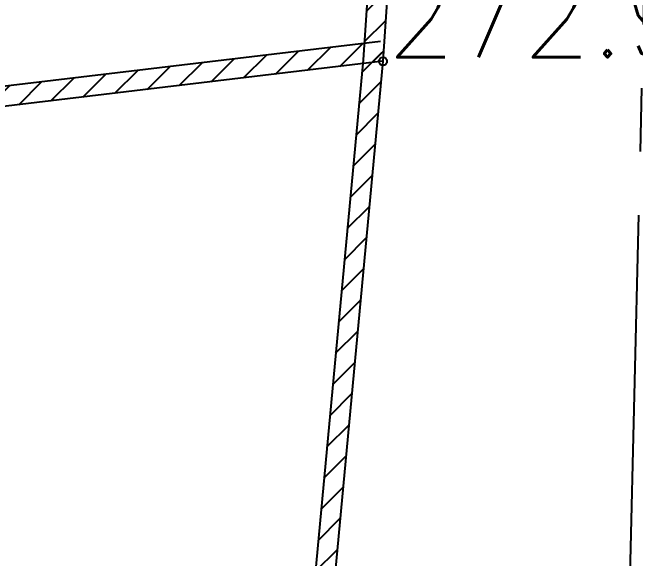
# Model space of a CAD drawing. Extents: x 524954 to 526204, y 9523489 to 9524010.
# Drawn here: x 525723.84 to 525731.63, y 9523640.37 to 9523647.2 of the extents above; entities that cross this region are included whole.
import ezdxf

# ---------------------------------------------------------------- set-up
doc = ezdxf.new("R2010")
doc.units = 0
doc.header["$PDMODE"] = 33
doc.header["$PDSIZE"] = 0.1
doc.linetypes.add('AXES2', pattern=[28.575, 19.05, -3.175, 3.175, -3.175])
for name, color, linetype in [('Axe_Piste', 3, 'AXES2'), ('Cloture', 7, 'Continuous'), ('Murs', 1, 'Continuous'), ('TopoAlt', 3, 'Continuous'), ('TOPOJIS', 7, 'Continuous')]:
    doc.layers.add(name, color=color, linetype=linetype)
doc.styles.add('Simplex 1.0', font='Simplex.shx', dxfattribs={"width": 0.99, "height": 1})
pattern_1 = [(45, (0, 0), (-0.1767766952966, 0.1767766952966), [])]

# ---------------------------------------------------------------- blocks, each defined once
blk = doc.blocks.new('TCPOINT M')
at = {"color": 0}
blk.add_point((0, 0), dxfattribs=at)
at = {"layer": 'TopoAlt', "style": 'Simplex 1.0', "width": 0.99}
blk.add_attdef('ALT', (0.15, 0.15), '', height=1, dxfattribs=at)

msp = doc.modelspace()

# ---------------------------------------------------------------- hatches: boundary and pattern name
at = {"layer": 'Murs'}
h = msp.add_hatch(dxfattribs=at)
h.set_pattern_fill('_U', color=256, scale=0.25, angle=45, style=0, pattern_type=0)
h.set_pattern_definition(pattern_1)
h.paths.add_polyline_path([(525714.4661, 9523711.5096), (525731.5895, 9523709.6486), (525730.0798, 9523687.6011), (525729.7438, 9523665.3731), (525728.4769, 9523646.5877), (525727.2931, 9523633.908), (525727.0442, 9523633.9313), (525728.2277, 9523646.6077), (525729.4939, 9523665.3834), (525729.8299, 9523687.6115), (525731.3236, 9523709.426), (525714.4391, 9523711.261)])
h = msp.add_hatch(dxfattribs=at)
h.set_pattern_fill('_U', color=256, scale=0.25, angle=45, style=0, pattern_type=0)
h.set_pattern_definition(pattern_1)
h.paths.add_polyline_path([(525728.4769, 9523646.5877), (525713.8896, 9523644.849), (525712.202, 9523636.2914), (525711.9567, 9523636.3398), (525713.6795, 9523645.0757), (525728.4473, 9523646.8359)])

# ---------------------------------------------------------------- linework, layer by layer
at = {"layer": 'Axe_Piste', "ltscale": 0.25, "flags": 128}
msp.add_lwpolyline([(525735.7018, 9523708.807), (525733.7118, 9523685.4745), (525732.2222, 9523667.3913), (525731.5374, 9523639.1411), (525730.9016, 9523631.0452)], dxfattribs=at)
at = {"layer": 'Cloture', "flags": 128}
for points in [[(525714.4661, 9523711.5096), (525731.5895, 9523709.6486), (525730.0798, 9523687.6011), (525729.7438, 9523665.3731), (525728.4769, 9523646.5877), (525727.2931, 9523633.908)], [(525714.4391, 9523711.261), (525731.3236, 9523709.426), (525729.8299, 9523687.6115), (525729.4939, 9523665.3834), (525728.2277, 9523646.6077), (525727.0442, 9523633.9313)], [(525728.4473, 9523646.8359), (525713.6795, 9523645.0757), (525711.9567, 9523636.3398)], [(525728.4769, 9523646.5877), (525713.8896, 9523644.849), (525712.202, 9523636.2914)]]:
    msp.add_lwpolyline(points, dxfattribs=at)

# ---------------------------------------------------------------- block references
at = {"layer": 'TOPOJIS'}
ref = msp.add_blockref('TCPOINT M', (525728.4769, 9523646.5877, 272.97), dxfattribs=at)
ref.add_attrib('ALT', '272.97', (525728.5269, 9523646.6377, 272.97), dxfattribs={"layer": 'TopoAlt', "height": 1, "style": 'Simplex 1.0', "width": 0.99})

doc.saveas('drawing.dxf')
